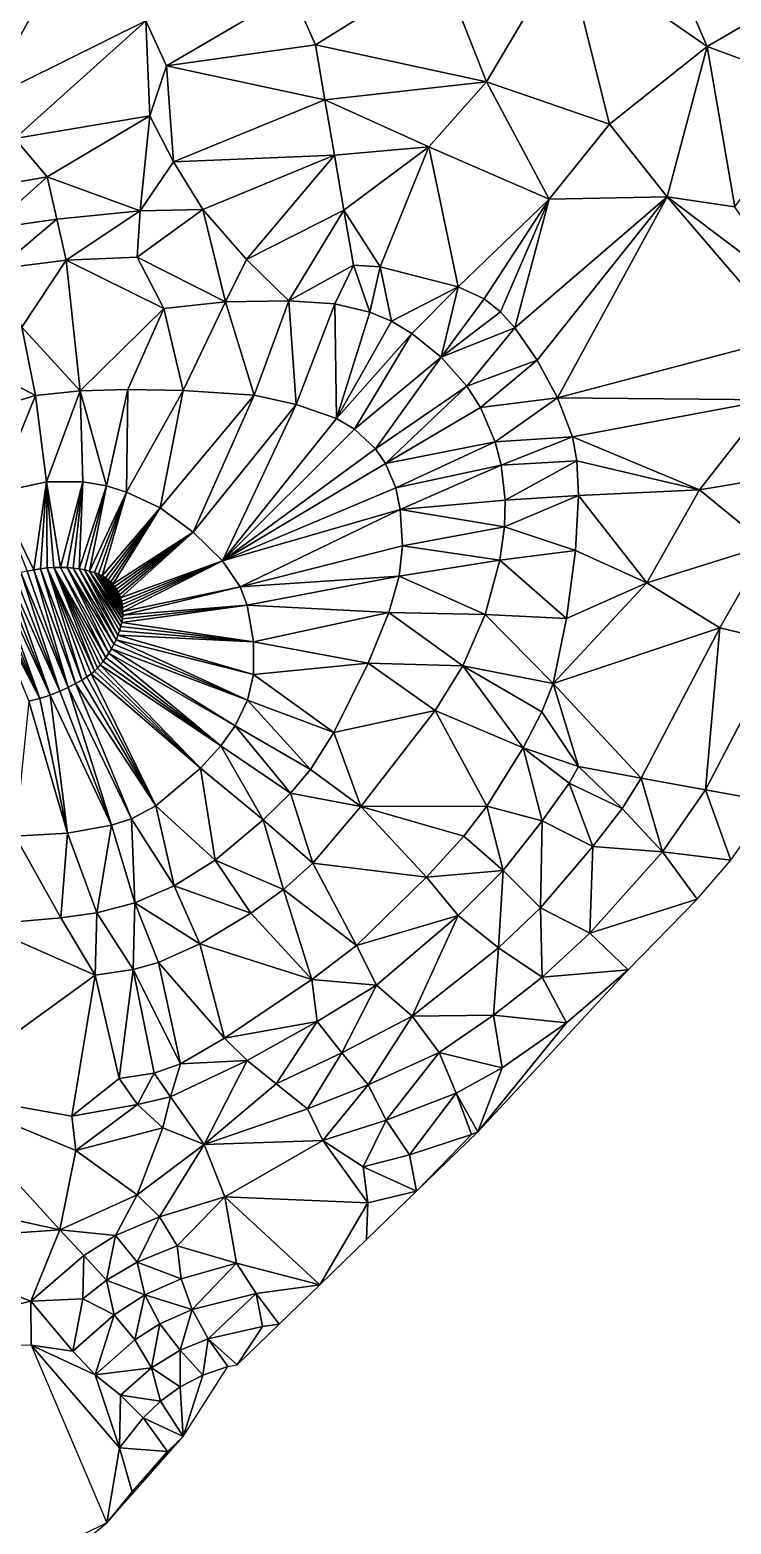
# Model space of a CAD drawing. Header units: metres. Extents: x 0 to 433, y 0 to 317.
# Drawn here: x 211.9 to 240.3, y 49.1 to 109.6 of the extents above; entities that cross this region are included whole.
import ezdxf

# ---------------------------------------------------------------- set-up
doc = ezdxf.new("R2010")
doc.units = ezdxf.units.M
doc.layers.add('TERRAIN_TIN', color=8, linetype='Continuous')

msp = doc.modelspace()

# ---------------------------------------------------------------- linework, layer by layer
at = {"layer": 'TERRAIN_TIN'}
for points in [[(233.596, 112.91, 60), (239.336, 108.93, 62), (237.446, 113.3, 60)], [(239.336, 108.93, 62), (244.716, 112.07, 61), (237.446, 113.3, 60)], [(233.596, 112.91, 60), (228.566, 112.17, 60), (230.396, 107.5, 62)], [(235.376, 105.78, 63), (233.596, 112.91, 60), (230.396, 107.5, 62)], [(233.596, 112.91, 60), (235.376, 105.78, 63), (239.336, 108.93, 62)], [(206.086, 107.55, 60), (210.006, 106.7, 61), (213.236, 112.43, 59)], [(210.006, 106.7, 61), (216.606, 109.97, 60), (213.236, 112.43, 59)], [(222.526, 111.13, 60), (223.476, 108.99, 61), (228.566, 112.17, 60)], [(228.566, 112.17, 60), (223.476, 108.99, 61), (230.396, 107.5, 62)], [(239.336, 108.93, 62), (244.006, 107.2, 63), (244.716, 112.07, 61)], [(222.526, 111.13, 60), (216.606, 109.97, 60), (217.446, 108.15, 61)], [(223.476, 108.99, 61), (222.526, 111.13, 60), (217.446, 108.15, 61)], [(216.606, 109.97, 60), (210.006, 106.7, 61), (211.296, 105.2, 62)], [(216.766, 106.12, 62), (216.606, 109.97, 60), (211.296, 105.2, 62)], [(216.606, 109.97, 60), (216.766, 106.12, 62), (217.446, 108.15, 61)], [(223.856, 106.76, 62), (223.476, 108.99, 61), (217.446, 108.15, 61)], [(223.476, 108.99, 61), (223.856, 106.76, 62), (230.396, 107.5, 62)], [(235.376, 105.78, 63), (237.706, 102.84, 64), (239.336, 108.93, 62)], [(237.706, 102.84, 64), (240.446, 102.43, 64), (239.336, 108.93, 62)], [(240.446, 102.43, 64), (244.006, 107.2, 63), (239.336, 108.93, 62)], [(217.446, 108.15, 61), (216.766, 106.12, 62), (217.726, 104.26, 63)], [(223.856, 106.76, 62), (217.446, 108.15, 61), (217.726, 104.26, 63)], [(223.856, 106.76, 62), (228.066, 104.87, 63), (230.396, 107.5, 62)], [(228.066, 104.87, 63), (232.936, 102.74, 64), (230.396, 107.5, 62)], [(232.936, 102.74, 64), (235.376, 105.78, 63), (230.396, 107.5, 62)], [(224.246, 104.53, 63), (223.856, 106.76, 62), (217.726, 104.26, 63)], [(224.246, 104.53, 63), (228.066, 104.87, 63), (223.856, 106.76, 62)], [(212.606, 103.65, 63), (216.766, 106.12, 62), (211.296, 105.2, 62)], [(212.606, 103.65, 63), (216.376, 102.27, 64), (216.766, 106.12, 62)], [(216.766, 106.12, 62), (216.376, 102.27, 64), (217.726, 104.26, 63)], [(235.376, 105.78, 63), (232.936, 102.74, 64), (237.706, 102.84, 64)], [(209.006, 103.02, 63), (212.606, 103.65, 63), (211.296, 105.2, 62)], [(228.066, 104.87, 63), (224.246, 104.53, 63), (224.626, 102.3, 64)], [(228.066, 104.87, 63), (224.626, 102.3, 64), (226.086, 100, 65)], [(229.246, 99.2, 65), (228.066, 104.87, 63), (226.086, 100, 65)], [(229.246, 99.2, 65), (232.936, 102.74, 64), (228.066, 104.87, 63)], [(216.376, 102.27, 64), (218.916, 102.32, 64), (217.726, 104.26, 63)], [(218.916, 102.32, 64), (224.246, 104.53, 63), (217.726, 104.26, 63)], [(224.246, 104.53, 63), (218.916, 102.32, 64), (220.676, 100.3, 65)], [(224.246, 104.53, 63), (220.676, 100.3, 65), (224.626, 102.3, 64)], [(212.606, 103.65, 63), (209.006, 103.02, 63), (210.256, 101.54, 64)], [(212.996, 101.94, 64), (212.606, 103.65, 63), (210.256, 101.54, 64)], [(212.996, 101.94, 64), (216.376, 102.27, 64), (212.606, 103.65, 63)], [(216.246, 100.4, 65), (218.916, 102.32, 64), (216.376, 102.27, 64)], [(218.916, 102.32, 64), (216.246, 100.4, 65), (219.826, 98.59, 66)], [(218.916, 102.32, 64), (219.826, 98.59, 66), (220.676, 100.3, 65)], [(220.676, 100.3, 65), (222.396, 98.63, 66), (224.626, 102.3, 64)], [(222.396, 98.63, 66), (225.016, 100.07, 65), (224.626, 102.3, 64)], [(224.626, 102.3, 64), (225.016, 100.07, 65), (226.086, 100, 65)], [(229.246, 99.2, 65), (230.296, 98.71, 65), (232.936, 102.74, 64)], [(230.296, 98.71, 65), (230.966, 98.18, 65), (232.936, 102.74, 64)], [(230.966, 98.18, 65), (231.546, 97.53, 65), (232.936, 102.74, 64)], [(231.546, 97.53, 65), (232.446, 96.22, 65), (237.706, 102.84, 64)], [(232.936, 102.74, 64), (231.546, 97.53, 65), (237.706, 102.84, 64)], [(232.446, 96.22, 65), (233.276, 94.7, 65), (237.706, 102.84, 64)], [(233.276, 94.7, 65), (242.586, 97.16, 64), (237.706, 102.84, 64)], [(242.686, 99.08, 64), (240.446, 102.43, 64), (237.706, 102.84, 64)], [(242.586, 97.16, 64), (242.686, 99.08, 64), (237.706, 102.84, 64)], [(210.606, 99.92, 65), (212.996, 101.94, 64), (210.256, 101.54, 64)], [(212.996, 101.94, 64), (210.606, 99.92, 65), (213.376, 100.27, 65)], [(216.376, 102.27, 64), (212.996, 101.94, 64), (213.376, 100.27, 65)], [(216.246, 100.4, 65), (216.376, 102.27, 64), (213.376, 100.27, 65)], [(213.376, 100.27, 65), (210.606, 99.92, 65), (211.586, 97.56, 66)], [(213.376, 100.27, 65), (211.586, 97.56, 66), (213.946, 94.98, 67)], [(217.326, 98.32, 66), (216.246, 100.4, 65), (213.376, 100.27, 65)], [(217.326, 98.32, 66), (213.376, 100.27, 65), (213.946, 94.98, 67)], [(216.246, 100.4, 65), (217.326, 98.32, 66), (219.826, 98.59, 66)], [(219.826, 98.59, 66), (222.396, 98.63, 66), (220.676, 100.3, 65)], [(224.256, 98.51, 66), (225.016, 100.07, 65), (222.396, 98.63, 66)], [(225.016, 100.07, 65), (224.256, 98.51, 66), (225.676, 98.17, 66)], [(225.016, 100.07, 65), (225.676, 98.17, 66), (226.086, 100, 65)], [(225.676, 98.17, 66), (226.546, 97.8, 66), (226.086, 100, 65)], [(226.546, 97.8, 66), (229.246, 99.2, 65), (226.086, 100, 65)], [(229.246, 99.2, 65), (226.546, 97.8, 66), (227.376, 97.3, 66)], [(228.566, 96.34, 66), (229.246, 99.2, 65), (227.376, 97.3, 66)], [(228.566, 96.34, 66), (230.296, 98.71, 65), (229.246, 99.2, 65)], [(230.966, 98.18, 65), (230.296, 98.71, 65), (228.566, 96.34, 66)], [(215.876, 95.03, 67), (217.326, 98.32, 66), (213.946, 94.98, 67)], [(217.326, 98.32, 66), (215.876, 95.03, 67), (218.116, 94.99, 67)], [(219.826, 98.59, 66), (217.326, 98.32, 66), (218.116, 94.99, 67)], [(220.986, 94.8, 67), (219.826, 98.59, 66), (218.116, 94.99, 67)], [(219.826, 98.59, 66), (220.986, 94.8, 67), (222.396, 98.63, 66)], [(220.986, 94.8, 67), (222.696, 94.43, 67), (222.396, 98.63, 66)], [(222.696, 94.43, 67), (224.256, 98.51, 66), (222.396, 98.63, 66)], [(224.256, 98.51, 66), (222.696, 94.43, 67), (224.326, 93.86, 67)], [(225.676, 98.17, 66), (224.256, 98.51, 66), (224.326, 93.86, 67)], [(226.546, 97.8, 66), (225.676, 98.17, 66), (224.326, 93.86, 67)], [(231.546, 97.53, 65), (230.966, 98.18, 65), (228.566, 96.34, 66)], [(212.136, 94.79, 67), (211.586, 97.56, 66), (208.076, 96.94, 66)], [(211.586, 97.56, 66), (212.136, 94.79, 67), (213.946, 94.98, 67)], [(227.376, 97.3, 66), (226.546, 97.8, 66), (224.326, 93.86, 67)], [(231.546, 97.53, 65), (228.566, 96.34, 66), (229.606, 95.17, 66)], [(231.546, 97.53, 65), (229.606, 95.17, 66), (232.446, 96.22, 65)], [(207.416, 93.38, 67), (212.136, 94.79, 67), (208.076, 96.94, 66)], [(225.056, 93.43, 67), (227.376, 97.3, 66), (224.326, 93.86, 67)], [(225.056, 93.43, 67), (228.566, 96.34, 66), (227.376, 97.3, 66)], [(241.876, 94.62, 64), (242.586, 97.16, 64), (233.276, 94.7, 65)], [(228.566, 96.34, 66), (225.056, 93.43, 67), (225.896, 92.63, 67)], [(229.606, 95.17, 66), (228.566, 96.34, 66), (225.896, 92.63, 67)], [(229.606, 95.17, 66), (230.156, 94.31, 66), (232.446, 96.22, 65)], [(232.446, 96.22, 65), (230.156, 94.31, 66), (233.276, 94.7, 65)], [(215.006, 91.14, 67), (215.876, 95.03, 67), (213.946, 94.98, 67)], [(215.876, 95.03, 67), (215.006, 91.14, 67), (215.816, 90.88, 67)], [(218.116, 94.99, 67), (215.876, 95.03, 67), (215.816, 90.88, 67)], [(226.306, 92.04, 67), (229.606, 95.17, 66), (225.896, 92.63, 67)], [(230.156, 94.31, 66), (229.606, 95.17, 66), (226.306, 92.04, 67)], [(212.136, 94.79, 67), (207.416, 93.38, 67), (210.526, 90.85, 67)], [(212.586, 91.29, 67), (212.136, 94.79, 67), (210.526, 90.85, 67)], [(212.136, 94.79, 67), (212.586, 91.29, 67), (213.946, 94.98, 67)], [(213.946, 94.98, 67), (212.586, 91.29, 67), (214.046, 91.3, 67)], [(215.006, 91.14, 67), (213.946, 94.98, 67), (214.046, 91.3, 67)], [(217.186, 90.24, 67), (218.116, 94.99, 67), (215.816, 90.88, 67)], [(217.186, 90.24, 67), (220.986, 94.8, 67), (218.116, 94.99, 67)], [(217.186, 90.24, 67), (218.526, 89.26, 67), (220.986, 94.8, 67)], [(218.526, 89.26, 67), (222.696, 94.43, 67), (220.986, 94.8, 67)], [(222.696, 94.43, 67), (218.526, 89.26, 67), (219.706, 88.09, 67)], [(222.696, 94.43, 67), (219.706, 88.09, 67), (224.326, 93.86, 67)], [(230.156, 94.31, 66), (230.746, 92.92, 66), (233.276, 94.7, 65)], [(230.746, 92.92, 66), (233.876, 93.12, 65), (233.276, 94.7, 65)], [(233.876, 93.12, 65), (241.876, 94.62, 64), (233.276, 94.7, 65)], [(239.026, 90.97, 64), (241.876, 94.62, 64), (233.876, 93.12, 65)], [(241.876, 94.62, 64), (239.026, 90.97, 64), (244.416, 91.88, 63)], [(219.706, 88.09, 67), (225.056, 93.43, 67), (224.326, 93.86, 67)], [(230.156, 94.31, 66), (226.306, 92.04, 67), (230.746, 92.92, 66)], [(225.056, 93.43, 67), (219.706, 88.09, 67), (225.896, 92.63, 67)], [(219.706, 88.09, 67), (226.306, 92.04, 67), (225.896, 92.63, 67)], [(230.746, 92.92, 66), (226.306, 92.04, 67), (226.726, 91.05, 67)], [(230.996, 91.97, 66), (230.746, 92.92, 66), (226.726, 91.05, 67)], [(230.996, 91.97, 66), (233.876, 93.12, 65), (230.746, 92.92, 66)], [(233.876, 93.12, 65), (230.996, 91.97, 66), (234.056, 92.15, 65)], [(239.026, 90.97, 64), (233.876, 93.12, 65), (234.056, 92.15, 65)], [(226.306, 92.04, 67), (219.706, 88.09, 67), (226.726, 91.05, 67)], [(230.996, 91.97, 66), (231.156, 90.56, 66), (234.056, 92.15, 65)], [(231.156, 90.56, 66), (234.116, 90.74, 65), (234.056, 92.15, 65)], [(234.116, 90.74, 65), (239.026, 90.97, 64), (234.056, 92.15, 65)], [(230.996, 91.97, 66), (226.726, 91.05, 67), (226.896, 90.17, 67)], [(231.156, 90.56, 66), (230.996, 91.97, 66), (226.896, 90.17, 67)], [(244.416, 91.88, 63), (239.026, 90.97, 64), (241.766, 88.73, 63)], [(212.065, 87.736, 68), (212.586, 91.29, 67), (210.526, 90.85, 67)], [(211.797, 87.683, 68), (212.065, 87.736, 68), (210.526, 90.85, 67)], [(212.065, 87.736, 68), (212.337, 87.778, 68), (212.586, 91.29, 67)], [(212.337, 87.778, 68), (212.611, 87.807, 68), (212.586, 91.29, 67)], [(212.586, 91.29, 67), (213.151, 87.829, 68), (214.046, 91.3, 67)], [(213.151, 87.829, 68), (212.586, 91.29, 67), (212.883, 87.824, 68)], [(212.586, 91.29, 67), (212.611, 87.807, 68), (212.883, 87.824, 68)], [(213.151, 87.829, 68), (213.411, 87.822, 68), (214.046, 91.3, 67)], [(213.411, 87.822, 68), (213.66, 87.803, 68), (214.046, 91.3, 67)], [(213.66, 87.803, 68), (213.897, 87.773, 68), (214.046, 91.3, 67)], [(213.897, 87.773, 68), (215.006, 91.14, 67), (214.046, 91.3, 67)], [(213.897, 87.773, 68), (214.12, 87.732, 68), (215.006, 91.14, 67)], [(214.12, 87.732, 68), (214.328, 87.681, 68), (215.006, 91.14, 67)], [(215.006, 91.14, 67), (214.328, 87.681, 68), (215.816, 90.88, 67)], [(214.328, 87.681, 68), (214.518, 87.622, 68), (215.816, 90.88, 67)], [(214.518, 87.622, 68), (214.689, 87.556, 68), (215.816, 90.88, 67)], [(214.689, 87.556, 68), (214.84, 87.484, 68), (215.816, 90.88, 67)], [(214.84, 87.484, 68), (217.186, 90.24, 67), (215.816, 90.88, 67)], [(226.726, 91.05, 67), (219.706, 88.09, 67), (226.896, 90.17, 67)], [(239.026, 90.97, 64), (234.116, 90.74, 65), (236.896, 87.21, 64)], [(239.026, 90.97, 64), (236.896, 87.21, 64), (241.766, 88.73, 63)], [(214.84, 87.484, 68), (214.97, 87.408, 68), (217.186, 90.24, 67)], [(214.97, 87.408, 68), (215.082, 87.328, 68), (217.186, 90.24, 67)], [(217.186, 90.24, 67), (215.082, 87.328, 68), (215.181, 87.243, 68)], [(215.268, 87.152, 68), (217.186, 90.24, 67), (215.181, 87.243, 68)], [(215.268, 87.152, 68), (218.526, 89.26, 67), (217.186, 90.24, 67)], [(219.706, 88.09, 67), (220.416, 87.05, 67), (226.896, 90.17, 67)], [(220.416, 87.05, 67), (226.996, 88.71, 67), (226.896, 90.17, 67)], [(231.156, 90.56, 66), (226.896, 90.17, 67), (231.126, 89.48, 66)], [(226.896, 90.17, 67), (226.996, 88.71, 67), (231.126, 89.48, 66)], [(234.006, 88.52, 65), (234.116, 90.74, 65), (231.126, 89.48, 66)], [(234.116, 90.74, 65), (231.156, 90.56, 66), (231.126, 89.48, 66)], [(236.896, 87.21, 64), (234.116, 90.74, 65), (234.006, 88.52, 65)], [(215.268, 87.152, 68), (215.346, 87.055, 68), (218.526, 89.26, 67)], [(215.346, 87.055, 68), (215.416, 86.951, 68), (218.526, 89.26, 67)], [(218.526, 89.26, 67), (215.416, 86.951, 68), (215.478, 86.839, 68)], [(215.531, 86.719, 68), (218.526, 89.26, 67), (215.478, 86.839, 68)], [(215.531, 86.719, 68), (215.577, 86.593, 68), (218.526, 89.26, 67)], [(218.526, 89.26, 67), (215.577, 86.593, 68), (219.706, 88.09, 67)], [(226.996, 88.71, 67), (230.936, 88.13, 66), (231.126, 89.48, 66)], [(230.936, 88.13, 66), (234.006, 88.52, 65), (231.126, 89.48, 66)], [(226.996, 88.71, 67), (220.416, 87.05, 67), (226.866, 87.47, 67)], [(230.936, 88.13, 66), (226.996, 88.71, 67), (226.866, 87.47, 67)], [(230.936, 88.13, 66), (233.636, 85.76, 65), (234.006, 88.52, 65)], [(233.636, 85.76, 65), (236.896, 87.21, 64), (234.006, 88.52, 65)], [(236.896, 87.21, 64), (239.846, 85.38, 63), (241.766, 88.73, 63)], [(239.846, 85.38, 63), (242.376, 84.78, 62), (241.766, 88.73, 63)], [(212.337, 87.778, 68), (212.065, 87.736, 68), (213.761, 83.123, 68)], [(212.611, 87.807, 68), (212.337, 87.778, 68), (214.011, 83.264, 68)], [(212.337, 87.778, 68), (213.761, 83.123, 68), (214.011, 83.264, 68)], [(212.611, 87.807, 68), (214.522, 83.634, 68), (212.883, 87.824, 68)], [(214.216, 83.394, 68), (212.611, 87.807, 68), (214.011, 83.264, 68)], [(214.216, 83.394, 68), (214.383, 83.516, 68), (212.611, 87.807, 68)], [(214.383, 83.516, 68), (214.522, 83.634, 68), (212.611, 87.807, 68)], [(214.989, 84.186, 68), (213.151, 87.829, 68), (212.883, 87.824, 68)], [(214.873, 84.026, 68), (214.989, 84.186, 68), (212.883, 87.824, 68)], [(214.644, 83.754, 68), (214.759, 83.882, 68), (212.883, 87.824, 68)], [(214.759, 83.882, 68), (214.873, 84.026, 68), (212.883, 87.824, 68)], [(214.522, 83.634, 68), (214.644, 83.754, 68), (212.883, 87.824, 68)], [(215.101, 84.358, 68), (213.151, 87.829, 68), (214.989, 84.186, 68)], [(215.101, 84.358, 68), (213.411, 87.822, 68), (213.151, 87.829, 68)], [(213.411, 87.822, 68), (215.307, 84.718, 68), (213.66, 87.803, 68)], [(215.307, 84.718, 68), (213.411, 87.822, 68), (215.208, 84.536, 68)], [(213.411, 87.822, 68), (215.101, 84.358, 68), (215.208, 84.536, 68)], [(213.66, 87.803, 68), (215.307, 84.718, 68), (215.397, 84.902, 68)], [(213.897, 87.773, 68), (213.66, 87.803, 68), (215.397, 84.902, 68)], [(215.474, 85.085, 68), (213.897, 87.773, 68), (215.397, 84.902, 68)], [(213.897, 87.773, 68), (215.474, 85.085, 68), (214.12, 87.732, 68)], [(215.577, 86.593, 68), (215.614, 86.462, 68), (219.706, 88.09, 67)], [(215.614, 86.462, 68), (215.642, 86.327, 68), (219.706, 88.09, 67)], [(215.642, 86.327, 68), (215.66, 86.189, 68), (219.706, 88.09, 67)], [(215.66, 86.189, 68), (215.668, 86.048, 68), (219.706, 88.09, 67)], [(215.668, 86.048, 68), (220.416, 87.05, 67), (219.706, 88.09, 67)], [(230.346, 85.93, 66), (230.936, 88.13, 66), (226.866, 87.47, 67)], [(230.936, 88.13, 66), (230.346, 85.93, 66), (233.636, 85.76, 65)], [(212.316, 82.526, 68), (210.597, 87.255, 68), (210.389, 87.141, 68)], [(210.597, 87.255, 68), (212.731, 82.661, 68), (210.816, 87.361, 68)], [(210.597, 87.255, 68), (212.316, 82.526, 68), (212.731, 82.661, 68)], [(212.731, 82.661, 68), (211.046, 87.457, 68), (210.816, 87.361, 68)], [(211.285, 87.543, 68), (211.046, 87.457, 68), (213.114, 82.813, 68)], [(211.046, 87.457, 68), (212.731, 82.661, 68), (213.114, 82.813, 68)], [(211.536, 87.618, 68), (211.285, 87.543, 68), (213.114, 82.813, 68)], [(211.536, 87.618, 68), (213.461, 82.971, 68), (211.797, 87.683, 68)], [(213.461, 82.971, 68), (211.536, 87.618, 68), (213.114, 82.813, 68)], [(213.461, 82.971, 68), (212.065, 87.736, 68), (211.797, 87.683, 68)], [(212.065, 87.736, 68), (213.461, 82.971, 68), (213.761, 83.123, 68)], [(214.12, 87.732, 68), (215.539, 85.263, 68), (215.59, 85.433, 68)], [(214.328, 87.681, 68), (214.12, 87.732, 68), (215.59, 85.433, 68)], [(215.474, 85.085, 68), (215.539, 85.263, 68), (214.12, 87.732, 68)], [(214.328, 87.681, 68), (215.652, 85.751, 68), (214.518, 87.622, 68)], [(215.628, 85.595, 68), (214.328, 87.681, 68), (215.59, 85.433, 68)], [(214.328, 87.681, 68), (215.628, 85.595, 68), (215.652, 85.751, 68)], [(214.518, 87.622, 68), (215.66, 86.189, 68), (214.689, 87.556, 68)], [(215.66, 86.189, 68), (214.518, 87.622, 68), (215.668, 86.048, 68)], [(214.518, 87.622, 68), (215.666, 85.902, 68), (215.668, 86.048, 68)], [(215.652, 85.751, 68), (215.666, 85.902, 68), (214.518, 87.622, 68)], [(215.577, 86.593, 68), (214.84, 87.484, 68), (214.689, 87.556, 68)], [(215.614, 86.462, 68), (215.577, 86.593, 68), (214.689, 87.556, 68)], [(215.642, 86.327, 68), (215.614, 86.462, 68), (214.689, 87.556, 68)], [(215.66, 86.189, 68), (215.642, 86.327, 68), (214.689, 87.556, 68)], [(214.97, 87.408, 68), (214.84, 87.484, 68), (215.478, 86.839, 68)], [(214.84, 87.484, 68), (215.531, 86.719, 68), (215.478, 86.839, 68)], [(215.577, 86.593, 68), (215.531, 86.719, 68), (214.84, 87.484, 68)], [(215.416, 86.951, 68), (214.97, 87.408, 68), (215.478, 86.839, 68)], [(215.416, 86.951, 68), (215.346, 87.055, 68), (214.97, 87.408, 68)], [(215.346, 87.055, 68), (215.082, 87.328, 68), (214.97, 87.408, 68)], [(215.082, 87.328, 68), (215.346, 87.055, 68), (215.181, 87.243, 68)], [(215.346, 87.055, 68), (215.268, 87.152, 68), (215.181, 87.243, 68)], [(220.416, 87.05, 67), (220.706, 86.3, 67), (226.866, 87.47, 67)], [(226.866, 87.47, 67), (220.706, 86.3, 67), (226.446, 86, 67)], [(230.346, 85.93, 66), (226.866, 87.47, 67), (226.446, 86, 67)], [(233.636, 85.76, 65), (233.096, 83.13, 65), (236.896, 87.21, 64)], [(233.096, 83.13, 65), (239.846, 85.38, 63), (236.896, 87.21, 64)], [(210.01, 86.892, 68), (212.316, 82.526, 68), (210.193, 87.019, 68)], [(212.316, 82.526, 68), (210.01, 86.892, 68), (211.87, 82.418, 68)], [(210.193, 87.019, 68), (212.316, 82.526, 68), (210.389, 87.141, 68)], [(220.416, 87.05, 67), (215.666, 85.902, 68), (220.706, 86.3, 67)], [(215.666, 85.902, 68), (220.416, 87.05, 67), (215.668, 86.048, 68)], [(215.652, 85.751, 68), (215.628, 85.595, 68), (220.706, 86.3, 67)], [(215.628, 85.595, 68), (220.966, 84.81, 67), (220.706, 86.3, 67)], [(215.666, 85.902, 68), (215.652, 85.751, 68), (220.706, 86.3, 67)], [(220.706, 86.3, 67), (220.966, 84.81, 67), (226.446, 86, 67)], [(220.966, 84.81, 67), (225.606, 83.95, 67), (226.446, 86, 67)], [(226.446, 86, 67), (225.606, 83.95, 67), (229.436, 83.84, 66)], [(230.346, 85.93, 66), (226.446, 86, 67), (229.436, 83.84, 66)], [(215.539, 85.263, 68), (220.966, 84.81, 67), (215.59, 85.433, 68)], [(220.966, 84.81, 67), (215.628, 85.595, 68), (215.59, 85.433, 68)], [(233.096, 83.13, 65), (230.346, 85.93, 66), (229.436, 83.84, 66)], [(230.346, 85.93, 66), (233.096, 83.13, 65), (233.636, 85.76, 65)], [(239.846, 85.38, 63), (233.096, 83.13, 65), (236.656, 79.3, 63)], [(239.266, 78.82, 62), (239.846, 85.38, 63), (236.656, 79.3, 63)], [(239.846, 85.38, 63), (239.266, 78.82, 62), (242.376, 84.78, 62)], [(215.307, 84.718, 68), (220.726, 82.46, 67), (215.397, 84.902, 68)], [(215.474, 85.085, 68), (215.397, 84.902, 68), (220.966, 83.5, 67)], [(215.397, 84.902, 68), (220.726, 82.46, 67), (220.966, 83.5, 67)], [(215.539, 85.263, 68), (215.474, 85.085, 68), (220.966, 84.81, 67)], [(220.966, 84.81, 67), (215.474, 85.085, 68), (220.966, 83.5, 67)], [(225.606, 83.95, 67), (220.966, 84.81, 67), (220.966, 83.5, 67)], [(242.376, 84.78, 62), (239.266, 78.82, 62), (241.956, 78.33, 61)], [(214.989, 84.186, 68), (214.873, 84.026, 68), (219.646, 80.61, 67)], [(215.101, 84.358, 68), (214.989, 84.186, 68), (219.646, 80.61, 67)], [(215.101, 84.358, 68), (220.226, 81.42, 67), (215.208, 84.536, 68)], [(220.226, 81.42, 67), (215.101, 84.358, 68), (219.646, 80.61, 67)], [(215.307, 84.718, 68), (215.208, 84.536, 68), (220.726, 82.46, 67)], [(215.208, 84.536, 68), (220.226, 81.42, 67), (220.726, 82.46, 67)], [(214.383, 83.516, 68), (214.216, 83.394, 68), (217.006, 78.18, 67)], [(214.522, 83.634, 68), (214.383, 83.516, 68), (218.816, 79.7, 67)], [(218.816, 79.7, 67), (214.383, 83.516, 68), (217.006, 78.18, 67)], [(214.522, 83.634, 68), (218.816, 79.7, 67), (214.644, 83.754, 68)], [(218.816, 79.7, 67), (214.759, 83.882, 68), (214.644, 83.754, 68)], [(214.873, 84.026, 68), (214.759, 83.882, 68), (219.646, 80.61, 67)], [(214.759, 83.882, 68), (218.816, 79.7, 67), (219.646, 80.61, 67)], [(224.216, 81.15, 67), (225.606, 83.95, 67), (220.966, 83.5, 67)], [(225.606, 83.95, 67), (224.216, 81.15, 67), (228.316, 82.04, 66)], [(225.606, 83.95, 67), (228.316, 82.04, 66), (229.436, 83.84, 66)], [(229.436, 83.84, 66), (228.316, 82.04, 66), (231.886, 80.52, 65)], [(232.636, 81.98, 65), (229.436, 83.84, 66), (231.886, 80.52, 65)], [(232.636, 81.98, 65), (233.096, 83.13, 65), (229.436, 83.84, 66)], [(215.216, 77.39, 67), (213.461, 82.971, 68), (213.114, 82.813, 68)], [(213.461, 82.971, 68), (216.026, 77.65, 67), (213.761, 83.123, 68)], [(215.216, 77.39, 67), (216.026, 77.65, 67), (213.461, 82.971, 68)], [(213.761, 83.123, 68), (217.006, 78.18, 67), (214.011, 83.264, 68)], [(213.761, 83.123, 68), (216.026, 77.65, 67), (217.006, 78.18, 67)], [(217.006, 78.18, 67), (214.216, 83.394, 68), (214.011, 83.264, 68)], [(220.726, 82.46, 67), (224.216, 81.15, 67), (220.966, 83.5, 67)], [(232.636, 81.98, 65), (234.126, 79.77, 64), (233.096, 83.13, 65)], [(233.096, 83.13, 65), (234.126, 79.77, 64), (236.656, 79.3, 63)], [(213.436, 77.07, 67), (211.87, 82.418, 68), (211.316, 76.95, 67)], [(212.316, 82.526, 68), (211.87, 82.418, 68), (213.436, 77.07, 67)], [(212.731, 82.661, 68), (212.316, 82.526, 68), (213.436, 77.07, 67)], [(212.731, 82.661, 68), (215.216, 77.39, 67), (213.114, 82.813, 68)], [(215.216, 77.39, 67), (212.731, 82.661, 68), (213.436, 77.07, 67)], [(220.726, 82.46, 67), (220.226, 81.42, 67), (223.266, 79.65, 67)], [(224.216, 81.15, 67), (220.726, 82.46, 67), (223.266, 79.65, 67)], [(224.216, 81.15, 67), (225.306, 78.15, 66), (228.316, 82.04, 66)], [(225.306, 78.15, 66), (230.416, 78.16, 65), (228.316, 82.04, 66)], [(228.316, 82.04, 66), (230.416, 78.16, 65), (231.886, 80.52, 65)], [(234.126, 79.77, 64), (232.636, 81.98, 65), (231.886, 80.52, 65)], [(222.456, 78.69, 67), (220.226, 81.42, 67), (219.646, 80.61, 67)], [(220.226, 81.42, 67), (222.456, 78.69, 67), (223.266, 79.65, 67)], [(225.306, 78.15, 66), (224.216, 81.15, 67), (223.266, 79.65, 67)], [(218.816, 79.7, 67), (221.356, 77.61, 67), (219.646, 80.61, 67)], [(221.356, 77.61, 67), (222.456, 78.69, 67), (219.646, 80.61, 67)], [(230.416, 78.16, 65), (232.656, 77.57, 64), (231.886, 80.52, 65)], [(233.746, 79.09, 64), (234.126, 79.77, 64), (231.886, 80.52, 65)], [(232.656, 77.57, 64), (233.746, 79.09, 64), (231.886, 80.52, 65)], [(219.416, 75.98, 67), (218.816, 79.7, 67), (217.006, 78.18, 67)], [(218.816, 79.7, 67), (219.416, 75.98, 67), (221.356, 77.61, 67)], [(222.456, 78.69, 67), (225.306, 78.15, 66), (223.266, 79.65, 67)], [(234.126, 79.77, 64), (233.746, 79.09, 64), (235.896, 78.06, 63)], [(234.126, 79.77, 64), (235.896, 78.06, 63), (236.656, 79.3, 63)], [(235.896, 78.06, 63), (237.526, 76.31, 62), (236.656, 79.3, 63)], [(237.526, 76.31, 62), (239.266, 78.82, 62), (236.656, 79.3, 63)], [(223.366, 75.85, 66), (222.456, 78.69, 67), (221.356, 77.61, 67)], [(222.456, 78.69, 67), (223.366, 75.85, 66), (225.306, 78.15, 66)], [(233.746, 79.09, 64), (232.656, 77.57, 64), (234.696, 76.53, 63)], [(235.896, 78.06, 63), (233.746, 79.09, 64), (234.696, 76.53, 63)], [(239.266, 78.82, 62), (237.526, 76.31, 62), (240.286, 75.98, 61)], [(239.266, 78.82, 62), (240.286, 75.98, 61), (241.956, 78.33, 61)], [(216.026, 77.65, 67), (217.746, 74.94, 67), (217.006, 78.18, 67)], [(217.746, 74.94, 67), (219.416, 75.98, 67), (217.006, 78.18, 67)], [(225.306, 78.15, 66), (223.366, 75.85, 66), (227.966, 75.29, 65)], [(225.306, 78.15, 66), (229.476, 76.95, 65), (230.416, 78.16, 65)], [(229.476, 76.95, 65), (225.306, 78.15, 66), (227.966, 75.29, 65)], [(229.476, 76.95, 65), (231.076, 75.56, 64), (230.416, 78.16, 65)], [(231.076, 75.56, 64), (232.656, 77.57, 64), (230.416, 78.16, 65)], [(216.156, 74.24, 67), (216.026, 77.65, 67), (215.216, 77.39, 67)], [(216.026, 77.65, 67), (216.156, 74.24, 67), (217.746, 74.94, 67)], [(219.416, 75.98, 67), (222.176, 74.78, 66), (221.356, 77.61, 67)], [(222.176, 74.78, 66), (223.366, 75.85, 66), (221.356, 77.61, 67)], [(231.076, 75.56, 64), (232.586, 74.05, 63), (232.656, 77.57, 64)], [(232.656, 77.57, 64), (232.586, 74.05, 63), (234.696, 76.53, 63)], [(237.526, 76.31, 62), (235.896, 78.06, 63), (234.696, 76.53, 63)], [(209.916, 73.36, 67), (213.156, 73.64, 67), (211.316, 76.95, 67)], [(213.156, 73.64, 67), (213.436, 77.07, 67), (211.316, 76.95, 67)], [(214.616, 73.84, 67), (213.436, 77.07, 67), (213.156, 73.64, 67)], [(214.616, 73.84, 67), (215.216, 77.39, 67), (213.436, 77.07, 67)], [(214.616, 73.84, 67), (216.156, 74.24, 67), (215.216, 77.39, 67)], [(231.076, 75.56, 64), (229.476, 76.95, 65), (227.966, 75.29, 65)], [(232.586, 74.05, 63), (234.576, 73.02, 62), (234.696, 76.53, 63)], [(234.576, 73.02, 62), (237.526, 76.31, 62), (234.696, 76.53, 63)], [(237.526, 76.31, 62), (234.576, 73.02, 62), (238.926, 74.4, 61)], [(240.286, 75.98, 61), (237.526, 76.31, 62), (238.926, 74.4, 61)], [(219.416, 75.98, 67), (217.746, 74.94, 67), (220.856, 73.83, 66)], [(222.176, 74.78, 66), (219.416, 75.98, 67), (220.856, 73.83, 66)], [(223.366, 75.85, 66), (222.176, 74.78, 66), (225.136, 72.52, 65)], [(223.366, 75.85, 66), (225.136, 72.52, 65), (227.966, 75.29, 65)], [(225.136, 72.52, 65), (229.256, 73.73, 64), (227.966, 75.29, 65)], [(229.256, 73.73, 64), (231.076, 75.56, 64), (227.966, 75.29, 65)], [(231.076, 75.56, 64), (229.256, 73.73, 64), (230.886, 72.43, 63)], [(232.586, 74.05, 63), (231.076, 75.56, 64), (230.886, 72.43, 63)], [(216.156, 74.24, 67), (218.796, 72.58, 66), (217.746, 74.94, 67)], [(217.746, 74.94, 67), (218.796, 72.58, 66), (220.856, 73.83, 66)], [(222.176, 74.78, 66), (220.856, 73.83, 66), (223.326, 71.14, 65)], [(225.136, 72.52, 65), (222.176, 74.78, 66), (223.326, 71.14, 65)], [(214.546, 71.31, 66), (214.616, 73.84, 67), (213.156, 73.64, 67)], [(214.616, 73.84, 67), (214.546, 71.31, 66), (216.096, 71.54, 66)], [(216.156, 74.24, 67), (214.616, 73.84, 67), (216.096, 71.54, 66)], [(217.116, 71.83, 66), (216.156, 74.24, 67), (216.096, 71.54, 66)], [(216.156, 74.24, 67), (217.116, 71.83, 66), (218.796, 72.58, 66)], [(220.856, 73.83, 66), (218.796, 72.58, 66), (223.326, 71.14, 65)], [(232.656, 71.23, 62), (232.586, 74.05, 63), (230.886, 72.43, 63)], [(232.586, 74.05, 63), (232.656, 71.23, 62), (234.576, 73.02, 62)], [(234.576, 73.02, 62), (236.136, 71.53, 61), (238.926, 74.4, 61)], [(214.546, 71.31, 66), (209.916, 73.36, 67), (208.026, 66.59, 65)], [(214.546, 71.31, 66), (213.156, 73.64, 67), (209.916, 73.36, 67)], [(225.946, 70.91, 64), (229.256, 73.73, 64), (225.136, 72.52, 65)], [(229.256, 73.73, 64), (225.946, 70.91, 64), (227.386, 69.65, 63)], [(229.256, 73.73, 64), (227.386, 69.65, 63), (230.886, 72.43, 63)], [(234.576, 73.02, 62), (232.656, 71.23, 62), (236.136, 71.53, 61)], [(218.796, 72.58, 66), (217.116, 71.83, 66), (219.786, 68.77, 65)], [(218.796, 72.58, 66), (219.786, 68.77, 65), (223.326, 71.14, 65)], [(225.946, 70.91, 64), (225.136, 72.52, 65), (223.326, 71.14, 65)], [(227.386, 69.65, 63), (230.686, 69.69, 62), (230.886, 72.43, 63)], [(230.686, 69.69, 62), (232.656, 71.23, 62), (230.886, 72.43, 63)], [(214.546, 71.31, 66), (215.526, 67.13, 65), (216.096, 71.54, 66)], [(215.526, 67.13, 65), (216.936, 67.35, 65), (216.096, 71.54, 66)], [(218.006, 67.73, 65), (217.116, 71.83, 66), (216.096, 71.54, 66)], [(216.936, 67.35, 65), (218.006, 67.73, 65), (216.096, 71.54, 66)], [(217.116, 71.83, 66), (218.006, 67.73, 65), (219.786, 68.77, 65)], [(236.136, 71.53, 61), (233.636, 69.38, 61), (230.046, 64.978, 60)], [(232.656, 71.23, 62), (233.636, 69.38, 61), (236.136, 71.53, 61)], [(213.606, 65.6, 64), (214.546, 71.31, 66), (208.026, 66.59, 65)], [(215.526, 67.13, 65), (214.546, 71.31, 66), (213.606, 65.6, 64)], [(219.786, 68.77, 65), (223.546, 69.44, 64), (223.326, 71.14, 65)], [(223.546, 69.44, 64), (225.946, 70.91, 64), (223.326, 71.14, 65)], [(224.536, 68.17, 63), (225.946, 70.91, 64), (223.546, 69.44, 64)], [(225.946, 70.91, 64), (224.536, 68.17, 63), (227.386, 69.65, 63)], [(232.656, 71.23, 62), (230.686, 69.69, 62), (233.636, 69.38, 61)], [(227.386, 69.65, 63), (224.536, 68.17, 63), (225.606, 66.88, 62)], [(228.476, 68.18, 62), (227.386, 69.65, 63), (225.606, 66.88, 62)], [(230.686, 69.69, 62), (227.386, 69.65, 63), (228.476, 68.18, 62)], [(231.036, 67.56, 61), (230.686, 69.69, 62), (228.476, 68.18, 62)], [(230.686, 69.69, 62), (231.036, 67.56, 61), (233.636, 69.38, 61)], [(223.546, 69.44, 64), (219.786, 68.77, 65), (220.706, 67.86, 64)], [(221.876, 66.91, 63), (223.546, 69.44, 64), (220.706, 67.86, 64)], [(224.536, 68.17, 63), (223.546, 69.44, 64), (221.876, 66.91, 63)], [(233.636, 69.38, 61), (231.036, 67.56, 61), (230.046, 64.978, 60)], [(219.786, 68.77, 65), (218.006, 67.73, 65), (220.706, 67.86, 64)], [(220.706, 67.86, 64), (217.596, 66.39, 64), (218.966, 64.46, 62)], [(218.006, 67.73, 65), (217.596, 66.39, 64), (220.706, 67.86, 64)], [(221.876, 66.91, 63), (220.706, 67.86, 64), (218.966, 64.46, 62)], [(224.536, 68.17, 63), (221.876, 66.91, 63), (223.146, 65.9, 62)], [(224.536, 68.17, 63), (223.146, 65.9, 62), (225.606, 66.88, 62)], [(226.336, 65.44, 61), (228.476, 68.18, 62), (225.606, 66.88, 62)], [(226.336, 65.44, 61), (229.166, 66.54, 61), (228.476, 68.18, 62)], [(229.166, 66.54, 61), (231.036, 67.56, 61), (228.476, 68.18, 62)], [(215.526, 67.13, 65), (216.266, 66.08, 64), (216.936, 67.35, 65)], [(216.266, 66.08, 64), (217.596, 66.39, 64), (216.936, 67.35, 65)], [(217.596, 66.39, 64), (218.006, 67.73, 65), (216.936, 67.35, 65)], [(231.036, 67.56, 61), (229.166, 66.54, 61), (230.046, 64.978, 60)], [(205.866, 62.6, 63), (213.116, 61, 61), (208.026, 66.59, 65)], [(213.766, 64.22, 63), (213.606, 65.6, 64), (208.026, 66.59, 65)], [(213.116, 61, 61), (213.766, 64.22, 63), (208.026, 66.59, 65)], [(216.266, 66.08, 64), (215.526, 67.13, 65), (213.606, 65.6, 64)], [(223.146, 65.9, 62), (221.876, 66.91, 63), (218.966, 64.46, 62)], [(223.146, 65.9, 62), (223.776, 64.62, 61), (225.606, 66.88, 62)], [(223.776, 64.62, 61), (226.336, 65.44, 61), (225.606, 66.88, 62)], [(213.766, 64.22, 63), (216.266, 66.08, 64), (213.606, 65.6, 64)], [(217.286, 65.13, 63), (216.266, 66.08, 64), (213.766, 64.22, 63)], [(216.266, 66.08, 64), (217.286, 65.13, 63), (217.596, 66.39, 64)], [(217.596, 66.39, 64), (217.286, 65.13, 63), (218.966, 64.46, 62)], [(229.166, 66.54, 61), (226.336, 65.44, 61), (227.276, 64.04, 60)], [(229.166, 66.54, 61), (227.276, 64.04, 60), (229.786, 64.87, 60)], [(229.166, 66.54, 61), (229.786, 64.87, 60), (230.046, 64.978, 60)], [(223.776, 64.62, 61), (223.146, 65.9, 62), (218.966, 64.46, 62)], [(223.776, 64.62, 61), (225.406, 63.55, 60), (226.336, 65.44, 61)], [(226.336, 65.44, 61), (225.406, 63.55, 60), (227.276, 64.04, 60)], [(217.286, 65.13, 63), (213.766, 64.22, 63), (216.256, 62.42, 61)], [(217.286, 65.13, 63), (216.256, 62.42, 61), (218.966, 64.46, 62)], [(229.786, 64.87, 60), (227.276, 64.04, 60), (227.566, 62.575, 59)], [(230.046, 64.978, 60), (229.786, 64.87, 60), (227.566, 62.575, 59)], [(213.766, 64.22, 63), (213.116, 61, 61), (216.256, 62.42, 61)], [(216.256, 62.42, 61), (217.156, 61.53, 60), (218.966, 64.46, 62)], [(217.156, 61.53, 60), (219.806, 62.34, 60), (218.966, 64.46, 62)], [(219.806, 62.34, 60), (223.776, 64.62, 61), (218.966, 64.46, 62)], [(223.776, 64.62, 61), (219.806, 62.34, 60), (225.586, 62.1, 59)], [(225.406, 63.55, 60), (223.776, 64.62, 61), (225.586, 62.1, 59)], [(227.276, 64.04, 60), (225.406, 63.55, 60), (227.566, 62.575, 59)], [(225.406, 63.55, 60), (225.586, 62.1, 59), (227.566, 62.575, 59)], [(205.786, 60.49, 62), (213.116, 61, 61), (205.866, 62.6, 63)], [(213.116, 61, 61), (215.376, 60.77, 60), (216.256, 62.42, 61)], [(215.376, 60.77, 60), (217.156, 61.53, 60), (216.256, 62.42, 61)], [(217.156, 61.53, 60), (217.866, 60.36, 59), (219.806, 62.34, 60)], [(219.806, 62.34, 60), (217.866, 60.36, 59), (220.276, 59.65, 58)], [(219.806, 62.34, 60), (223.644, 58.776, 57), (225.586, 62.1, 59)], [(223.644, 58.776, 57), (219.806, 62.34, 60), (220.276, 59.65, 58)], [(225.586, 62.1, 59), (225.534, 60.607, 58), (227.566, 62.575, 59)], [(223.644, 58.776, 57), (225.534, 60.607, 58), (225.586, 62.1, 59)], [(216.256, 59.69, 59), (217.156, 61.53, 60), (215.376, 60.77, 60)], [(217.156, 61.53, 60), (216.256, 59.69, 59), (217.866, 60.36, 59)], [(205.786, 60.49, 62), (211.946, 58.11, 60), (213.116, 61, 61)], [(211.946, 58.11, 60), (214.096, 59.97, 60), (213.116, 61, 61)], [(214.096, 59.97, 60), (215.376, 60.77, 60), (213.116, 61, 61)], [(214.096, 59.97, 60), (215.006, 58.97, 59), (215.376, 60.77, 60)], [(215.006, 58.97, 59), (216.256, 59.69, 59), (215.376, 60.77, 60)], [(211.946, 58.11, 60), (205.786, 60.49, 62), (205.276, 56.55, 61)], [(214.096, 59.97, 60), (211.946, 58.11, 60), (214.046, 58.21, 59)], [(215.006, 58.97, 59), (214.096, 59.97, 60), (214.046, 58.21, 59)], [(216.256, 59.69, 59), (218.036, 59.02, 58), (217.866, 60.36, 59)], [(217.866, 60.36, 59), (218.036, 59.02, 58), (220.276, 59.65, 58)], [(216.256, 59.69, 59), (215.006, 58.97, 59), (216.556, 58.37, 58)], [(218.036, 59.02, 58), (216.256, 59.69, 59), (216.556, 58.37, 58)], [(218.036, 59.02, 58), (218.476, 57.77, 57), (220.276, 59.65, 58)], [(218.476, 57.77, 57), (221.066, 58.43, 57), (220.276, 59.65, 58)], [(221.066, 58.43, 57), (223.644, 58.776, 57), (220.276, 59.65, 58)], [(215.006, 58.97, 59), (214.046, 58.21, 59), (215.316, 57.56, 58)], [(216.556, 58.37, 58), (215.006, 58.97, 59), (215.316, 57.56, 58)], [(218.036, 59.02, 58), (216.556, 58.37, 58), (218.476, 57.77, 57)], [(223.644, 58.776, 57), (221.066, 58.43, 57), (222, 57.183, 56)], [(211.946, 58.11, 60), (205.276, 56.55, 61), (211.956, 56.33, 59)], [(214.046, 58.21, 59), (211.946, 58.11, 60), (213.646, 56.09, 58)], [(213.646, 56.09, 58), (211.946, 58.11, 60), (211.956, 56.33, 59)], [(214.046, 58.21, 59), (213.646, 56.09, 58), (215.316, 57.56, 58)], [(216.556, 58.37, 58), (215.316, 57.56, 58), (216.156, 56.55, 57)], [(217.176, 57.2, 57), (216.556, 58.37, 58), (216.156, 56.55, 57)], [(218.476, 57.77, 57), (216.556, 58.37, 58), (217.176, 57.2, 57)], [(221.066, 58.43, 57), (218.476, 57.77, 57), (219.126, 56.59, 56)], [(221.326, 57.09, 56), (221.066, 58.43, 57), (219.126, 56.59, 56)], [(221.066, 58.43, 57), (221.326, 57.09, 56), (222, 57.183, 56)], [(215.316, 57.56, 58), (213.646, 56.09, 58), (214.546, 55.13, 57)], [(215.316, 57.56, 58), (214.546, 55.13, 57), (216.156, 56.55, 57)], [(218.476, 57.77, 57), (217.176, 57.2, 57), (217.996, 56.13, 56)], [(218.476, 57.77, 57), (217.996, 56.13, 56), (219.126, 56.59, 56)], [(216.826, 55.41, 56), (217.176, 57.2, 57), (216.156, 56.55, 57)], [(217.996, 56.13, 56), (217.176, 57.2, 57), (216.826, 55.41, 56)], [(220.295, 55.532, 55), (221.326, 57.09, 56), (219.126, 56.59, 56)], [(221.326, 57.09, 56), (220.295, 55.532, 55), (222, 57.183, 56)], [(211.956, 56.33, 59), (215.536, 52.17, 55), (214.546, 55.13, 57)], [(215.536, 52.17, 55), (211.956, 56.33, 59), (215.029, 49.139, 54)], [(213.646, 56.09, 58), (211.956, 56.33, 59), (214.546, 55.13, 57)], [(214.546, 55.13, 57), (216.826, 55.41, 56), (216.156, 56.55, 57)], [(217.996, 56.13, 56), (218.916, 55.12, 55), (219.126, 56.59, 56)], [(218.916, 55.12, 55), (219.926, 55.47, 55), (219.126, 56.59, 56)], [(219.926, 55.47, 55), (220.295, 55.532, 55), (219.126, 56.59, 56)], [(217.996, 54.65, 55), (217.996, 56.13, 56), (216.826, 55.41, 56)], [(217.996, 54.65, 55), (218.916, 55.12, 55), (217.996, 56.13, 56)], [(215.576, 54.31, 56), (216.826, 55.41, 56), (214.546, 55.13, 57)], [(215.536, 52.17, 55), (215.576, 54.31, 56), (214.546, 55.13, 57)], [(215.576, 54.31, 56), (217.196, 54.07, 55), (216.826, 55.41, 56)], [(217.196, 54.07, 55), (217.996, 54.65, 55), (216.826, 55.41, 56)], [(218.916, 55.12, 55), (217.996, 54.65, 55), (218.119, 52.632, 54)], [(219.926, 55.47, 55), (218.916, 55.12, 55), (218.119, 52.632, 54)], [(217.996, 54.65, 55), (217.196, 54.07, 55), (218.119, 52.632, 54)], [(215.576, 54.31, 56), (215.536, 52.17, 55), (216.496, 53.39, 55)], [(217.196, 54.07, 55), (215.576, 54.31, 56), (216.496, 53.39, 55)], [(218.116, 52.63, 54), (217.196, 54.07, 55), (216.496, 53.39, 55)], [(217.196, 54.07, 55), (218.116, 52.63, 54), (218.119, 52.632, 54)], [(215.536, 52.17, 55), (217.476, 52.02, 54), (216.496, 53.39, 55)], [(217.476, 52.02, 54), (218.116, 52.63, 54), (216.496, 53.39, 55)], [(218.119, 52.632, 54), (216.046, 50.39, 54), (215.029, 49.139, 54)], [(216.046, 50.39, 54), (215.536, 52.17, 55), (215.029, 49.139, 54)], [(216.046, 50.39, 54), (217.476, 52.02, 54), (215.536, 52.17, 55)], [(217.476, 52.02, 54), (216.046, 50.39, 54), (218.119, 52.632, 54)], [(218.116, 52.63, 54), (217.476, 52.02, 54), (218.119, 52.632, 54)], [(208.216, 45.79, 56), (209.585, 44.703, 55), (215.029, 49.139, 54)]]:
    msp.add_3dface(points, dxfattribs=at)

doc.saveas('drawing.dxf')
